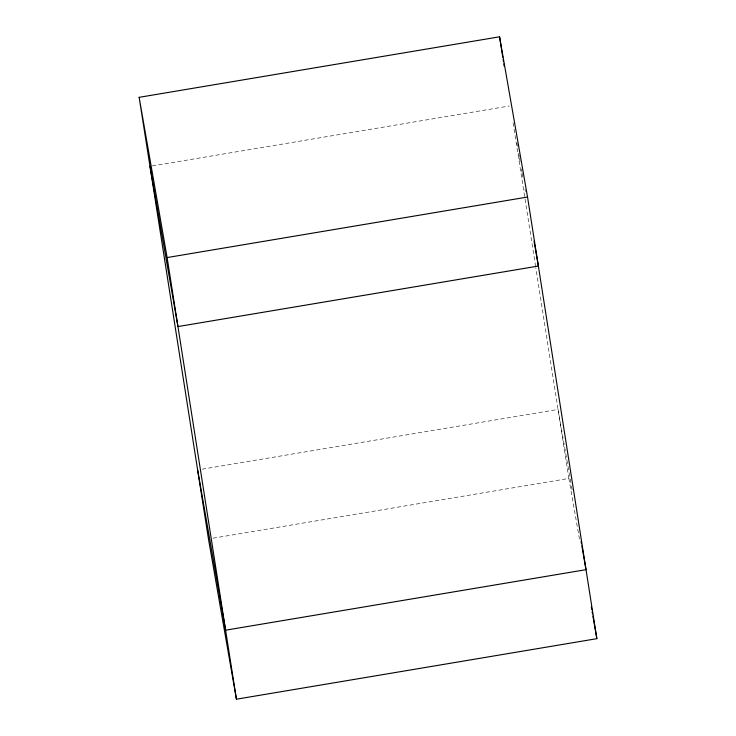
<?xml version="1.0" encoding="UTF-8"?>
<svg xmlns="http://www.w3.org/2000/svg" width="736" height="736" viewBox="0 0 736 736"><rect width="100%" height="100%" fill="white"/><g stroke="black" fill="none" stroke-linecap="round" stroke-linejoin="round"><path stroke-width="0.55" stroke-dasharray="3.68 2.76" d="M152.251 165.95L509.266 105.993M202.17 469.191L558.054 409.428L571.246 485.033M212.998 538.2L568.882 478.437L535.826 267.812M516.902 143.042L517.491 146.427M518.678 153.198L519.266 156.584M519.46 157.716L520.251 162.224M521.428 168.995L522.017 172.38M522.22 173.512L523.002 178.029M524.98 189.308L525.366 191.562M571.44 486.165L572.231 490.673M568.882 478.437L579.517 539.368M513.066 122.802L535.652 266.68"/><path stroke-width="1.1" d="M139.15 97.327L499.569 36.8L527.537 197.036L596.85 638.673L236.431 699.2L208.463 538.964L139.15 97.327L167.118 257.563L236.431 699.2M167.118 257.563L527.537 197.036M534.032 241.215L538.366 266.046L177.946 326.572L149.988 166.336M581.09 541.457L581.486 543.711M581.882 545.974L586.012 569.664L225.602 630.191L197.634 469.954M591.33 607.08L591.726 609.334M592.121 611.588L592.517 613.852M592.903 616.106L596.85 638.673M499.569 36.8L502.771 57.16M503.12 59.423L503.479 61.686M503.829 63.949L504.188 66.212"/></g></svg>
